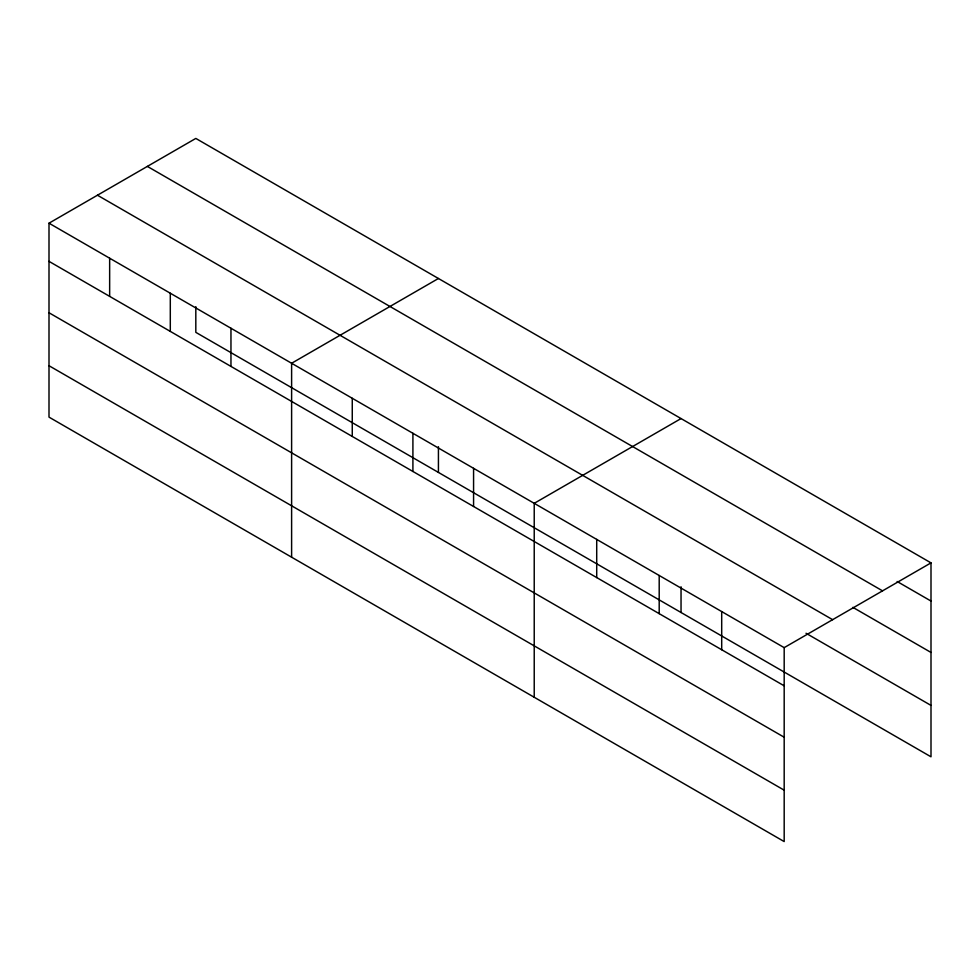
<?xml version="1.0" encoding="UTF-8"?>
<svg xmlns="http://www.w3.org/2000/svg" width="980" height="980" viewBox="0 0 980 980"><rect width="100%" height="100%" fill="white"/><g stroke="black" fill="none" stroke-linecap="round" stroke-linejoin="round"><path stroke-width="1.47" d="M784.184 737.217L784.184 647.645L49 223.195L49 417.125L784.184 841.575L784.184 737.217L49 312.755M195.816 306.654L195.816 332.355L931 756.805L931 562.875L195.816 138.425L49 223.195M438.428 278.492L291.611 363.262L291.611 557.191M681.039 418.57L534.223 503.328L534.223 697.258M784.184 647.645L931 562.875M897.153 581.508L931 601.046M147.368 166.404L882.551 590.854M852.882 607.355L931 652.447M97.449 195.216L832.633 619.679M806.013 633.252L931 705.404M49 261.354L784.184 685.816M49 365.724L784.184 790.174M721.697 611.569L721.697 649.74M681.039 586.787L681.039 612.488M659.197 575.493L659.197 613.652M596.71 539.404L596.71 577.575M473.573 468.318L473.573 506.476M438.428 446.721L438.428 472.421M412.911 433.295L412.911 471.466M352.261 398.284L352.261 436.443M230.962 328.239L230.962 366.41M170.3 293.228L170.3 331.399M109.65 258.206L109.65 296.377"/></g></svg>
